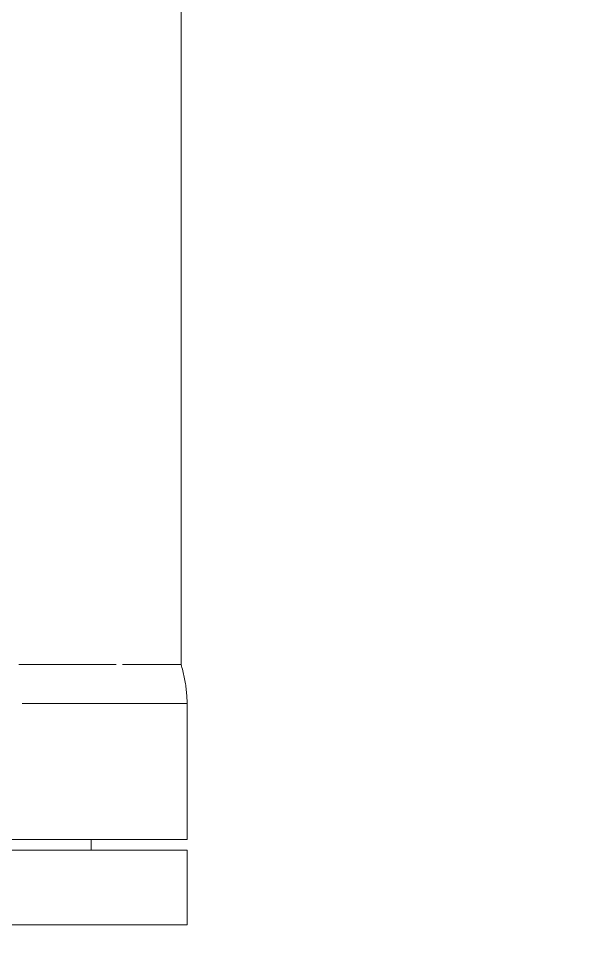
# Model space of a CAD drawing. Extents: x -965262 to 1142518, y -357520 to 71675.
# Drawn here: x -851738.9 to -851630.5, y -93028.6 to -92854.3 of the extents above; entities that cross this region are included whole.
import ezdxf

# ---------------------------------------------------------------- set-up
doc = ezdxf.new("R2010")
doc.units = 0
doc.header["$LTSCALE"] = 10
doc.layers.get('0').update_dxf_attribs({"linetype": 'CONTINUOUS', "lineweight": 30})
doc.layers.add('Оборудование', color=7, linetype='CONTINUOUS', lineweight=30)

msp = doc.modelspace()

# ---------------------------------------------------------------- hatches: boundary and pattern name
at = {"lineweight": 30, "true_color": 0x1b8828}
h = msp.add_hatch(color=106, dxfattribs=at)
h.dxf.hatch_style = 1
h.paths.add_polyline_path([(-851459.79, -90277.67), (-853359.79, -90277.67), (-853359.79, -94944.84), (-851459.79, -94944.84)])
h.paths.add_polyline_path([(-851559.79, -94844.84), (-853259.79, -94844.84), (-853259.79, -90344.85), (-851559.79, -90344.85)], flags=16)

# ---------------------------------------------------------------- linework, layer by layer
at = {"layer": 'Оборудование', "color": 7, "lineweight": 0}
for p, q in [((-851708.44, -92449.17, -2902.58), (-851708.44, -92975.51, -2902.58)), ((-851720.6, -92975.51, -2902.58), (-851738.91, -92975.51, -2902.58)), ((-851718.55, -92975.51, -2902.58), (-851719.43, -92975.51, -2902.58)), ((-851717.71, -92975.51, -2902.58), (-851718.55, -92975.51, -2902.58)), ((-851716.9, -92975.51, -2902.58), (-851717.71, -92975.51, -2902.58)), ((-851716.13, -92975.51, -2902.58), (-851716.9, -92975.51, -2902.58)), ((-851715.4, -92975.51, -2902.58), (-851716.13, -92975.51, -2902.58)), ((-851714.7, -92975.51, -2902.58), (-851715.4, -92975.51, -2902.58)), ((-851714.03, -92975.51, -2902.58), (-851714.7, -92975.51, -2902.58)), ((-851712.89, -92975.51, -2902.58), (-851714.69, -92975.51, -2902.58)), ((-851713.41, -92975.51, -2902.58), (-851714.03, -92975.51, -2902.58)), ((-851712.82, -92975.51, -2902.58), (-851713.41, -92975.51, -2902.58)), ((-851712.26, -92975.51, -2902.58), (-851712.82, -92975.51, -2902.58)), ((-851711.74, -92975.51, -2902.58), (-851712.26, -92975.51, -2902.58)), ((-851711.26, -92975.51, -2902.58), (-851711.74, -92975.51, -2902.58)), ((-851710.81, -92975.51, -2902.58), (-851711.26, -92975.51, -2902.58)), ((-851710.41, -92975.51, -2902.58), (-851710.81, -92975.51, -2902.58)), ((-851710.03, -92975.51, -2902.58), (-851710.41, -92975.51, -2902.58)), ((-851709.7, -92975.51, -2902.58), (-851710.03, -92975.51, -2902.58)), ((-851709.4, -92975.51, -2902.58), (-851709.7, -92975.51, -2902.58)), ((-851708.44, -92975.51, -2902.58), (-851709.65, -92975.51, -2902.58)), ((-851709.15, -92975.51, -2902.58), (-851709.4, -92975.51, -2902.58)), ((-851708.93, -92975.51, -2902.58), (-851709.15, -92975.51, -2902.58)), ((-851708.76, -92975.51, -2902.58), (-851708.93, -92975.51, -2902.58)), ((-851708.62, -92975.51, -2902.58), (-851708.76, -92975.51, -2902.58)), ((-851708.52, -92975.51, -2902.58), (-851708.62, -92975.51, -2902.58)), ((-851708.46, -92975.51, -2902.58), (-851708.52, -92975.51, -2902.58)), ((-851708.44, -92975.51, -2902.58), (-851708.46, -92975.51, -2902.58)), ((-851708.44, -92975.51, -2902.58), (-851708.35, -92975.8, -2902.58)), ((-851708.35, -92975.8, -2902.58), (-851708.27, -92976.1, -2902.58)), ((-851708.27, -92976.1, -2902.58), (-851708.19, -92976.4, -2902.58)), ((-851708.19, -92976.4, -2902.58), (-851708.11, -92976.7, -2902.58)), ((-851708.11, -92976.7, -2902.58), (-851708.04, -92977, -2902.58)), ((-851708.04, -92977, -2902.58), (-851707.97, -92977.3, -2902.58)), ((-851707.97, -92977.3, -2902.58), (-851707.9, -92977.6, -2902.58)), ((-851707.9, -92977.6, -2902.58), (-851707.84, -92977.9, -2902.58)), ((-851707.84, -92977.9, -2902.58), (-851707.78, -92978.2, -2902.58)), ((-851707.78, -92978.2, -2902.58), (-851707.72, -92978.51, -2902.58)), ((-851707.72, -92978.51, -2902.58), (-851707.67, -92978.81, -2902.58)), ((-851707.67, -92978.81, -2902.58), (-851707.62, -92979.12, -2902.58)), ((-851707.62, -92979.12, -2902.58), (-851707.57, -92979.42, -2902.58)), ((-851707.57, -92979.42, -2902.58), (-851707.53, -92979.73, -2902.58)), ((-851707.53, -92979.73, -2902.58), (-851707.49, -92980.03, -2902.58)), ((-851707.49, -92980.03, -2902.58), (-851707.45, -92980.34, -2902.58)), ((-851707.45, -92980.34, -2902.58), (-851707.42, -92980.65, -2902.58)), ((-851707.42, -92980.65, -2902.58), (-851707.39, -92980.96, -2902.58)), ((-851707.39, -92980.96, -2902.58), (-851707.37, -92981.26, -2902.58)), ((-851707.37, -92981.26, -2902.58), (-851707.34, -92981.57, -2902.58)), ((-851707.34, -92981.57, -2902.58), (-851707.33, -92981.88, -2902.58)), ((-851707.33, -92981.88, -2902.58), (-851707.31, -92982.19, -2902.58)), ((-851707.31, -92982.19, -2902.58), (-851707.3, -92982.49, -2902.58)), ((-851707.3, -92982.49, -2902.58), (-851707.29, -92982.8, -2902.58)), ((-851719.66, -92982.8, -2902.58), (-851738.24, -92982.8, -2902.58)), ((-851725.08, -92982.8, -2902.58), (-851723.68, -92982.8, -2902.58)), ((-851723.68, -92982.8, -2902.58), (-851722.33, -92982.8, -2902.58)), ((-851722.33, -92982.8, -2902.58), (-851721.03, -92982.8, -2902.58)), ((-851721.03, -92982.8, -2902.58), (-851719.79, -92982.8, -2902.58)), ((-851719.79, -92982.8, -2902.58), (-851718.61, -92982.8, -2902.58)), ((-851718.61, -92982.8, -2902.58), (-851717.48, -92982.8, -2902.58)), ((-851717.48, -92982.8, -2902.58), (-851716.4, -92982.8, -2902.58)), ((-851716.4, -92982.8, -2902.58), (-851715.39, -92982.8, -2902.58)), ((-851715.39, -92982.8, -2902.58), (-851714.43, -92982.8, -2902.58)), ((-851714.43, -92982.8, -2902.58), (-851713.53, -92982.8, -2902.58)), ((-851711.82, -92982.8, -2902.58), (-851713.65, -92982.8, -2902.58)), ((-851713.53, -92982.8, -2902.58), (-851712.68, -92982.8, -2902.58)), ((-851712.68, -92982.8, -2902.58), (-851711.89, -92982.8, -2902.58)), ((-851711.89, -92982.8, -2902.58), (-851711.16, -92982.8, -2902.58)), ((-851711.16, -92982.8, -2902.58), (-851710.49, -92982.8, -2902.58)), ((-851710.49, -92982.8, -2902.58), (-851709.88, -92982.8, -2902.58)), ((-851709.88, -92982.8, -2902.58), (-851709.34, -92982.8, -2902.58)), ((-851709.34, -92982.8, -2902.58), (-851708.86, -92982.8, -2902.58)), ((-851708.86, -92982.8, -2902.58), (-851708.45, -92982.8, -2902.58)), ((-851707.29, -92982.8, -2902.58), (-851708.52, -92982.8, -2902.58)), ((-851708.45, -92982.8, -2902.58), (-851708.1, -92982.8, -2902.58)), ((-851708.1, -92982.8, -2902.58), (-851707.81, -92982.8, -2902.58)), ((-851707.81, -92982.8, -2902.58), (-851707.58, -92982.8, -2902.58)), ((-851707.58, -92982.8, -2902.58), (-851707.42, -92982.8, -2902.58)), ((-851707.42, -92982.8, -2902.58), (-851707.32, -92982.8, -2902.58)), ((-851707.32, -92982.8, -2902.58), (-851707.29, -92982.8, -2902.58)), ((-851707.29, -92982.8, -2902.58), (-851707.29, -92982.85, -2902.58)), ((-851707.29, -92982.8, -2902.58), (-851707.29, -93008.34, -2902.58)), ((-851794.43, -93008.34, -2902.58), (-851707.29, -93008.34, -2902.58)), ((-851725.29, -93008.34, -2902.58), (-851725.29, -93010.34, -2902.58)), ((-851849.29, -93010.34, -2902.58), (-851707.29, -93010.34, -2902.58)), ((-851707.29, -93010.34, -2902.58), (-851707.29, -93024.34, -2902.58)), ((-851849.29, -93024.34, -2902.58), (-851707.29, -93024.34, -2902.58))]:
    msp.add_line(p, q, dxfattribs=at)

doc.saveas('drawing.dxf')
